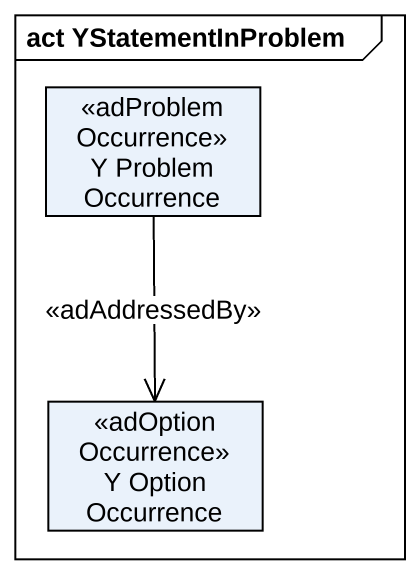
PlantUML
@startuml
mainframe act YStatementInProblem
hide empty description
state "Y Problem Occurrence" as Y_Problem_Occurrence <<adProblemOccurrence>>
state "Y Option Occurrence" as Y_Option_Occurrence <<adOptionOccurrence>>
Y_Problem_Occurrence --> Y_Option_Occurrence : <<adAddressedBy>>
@enduml
